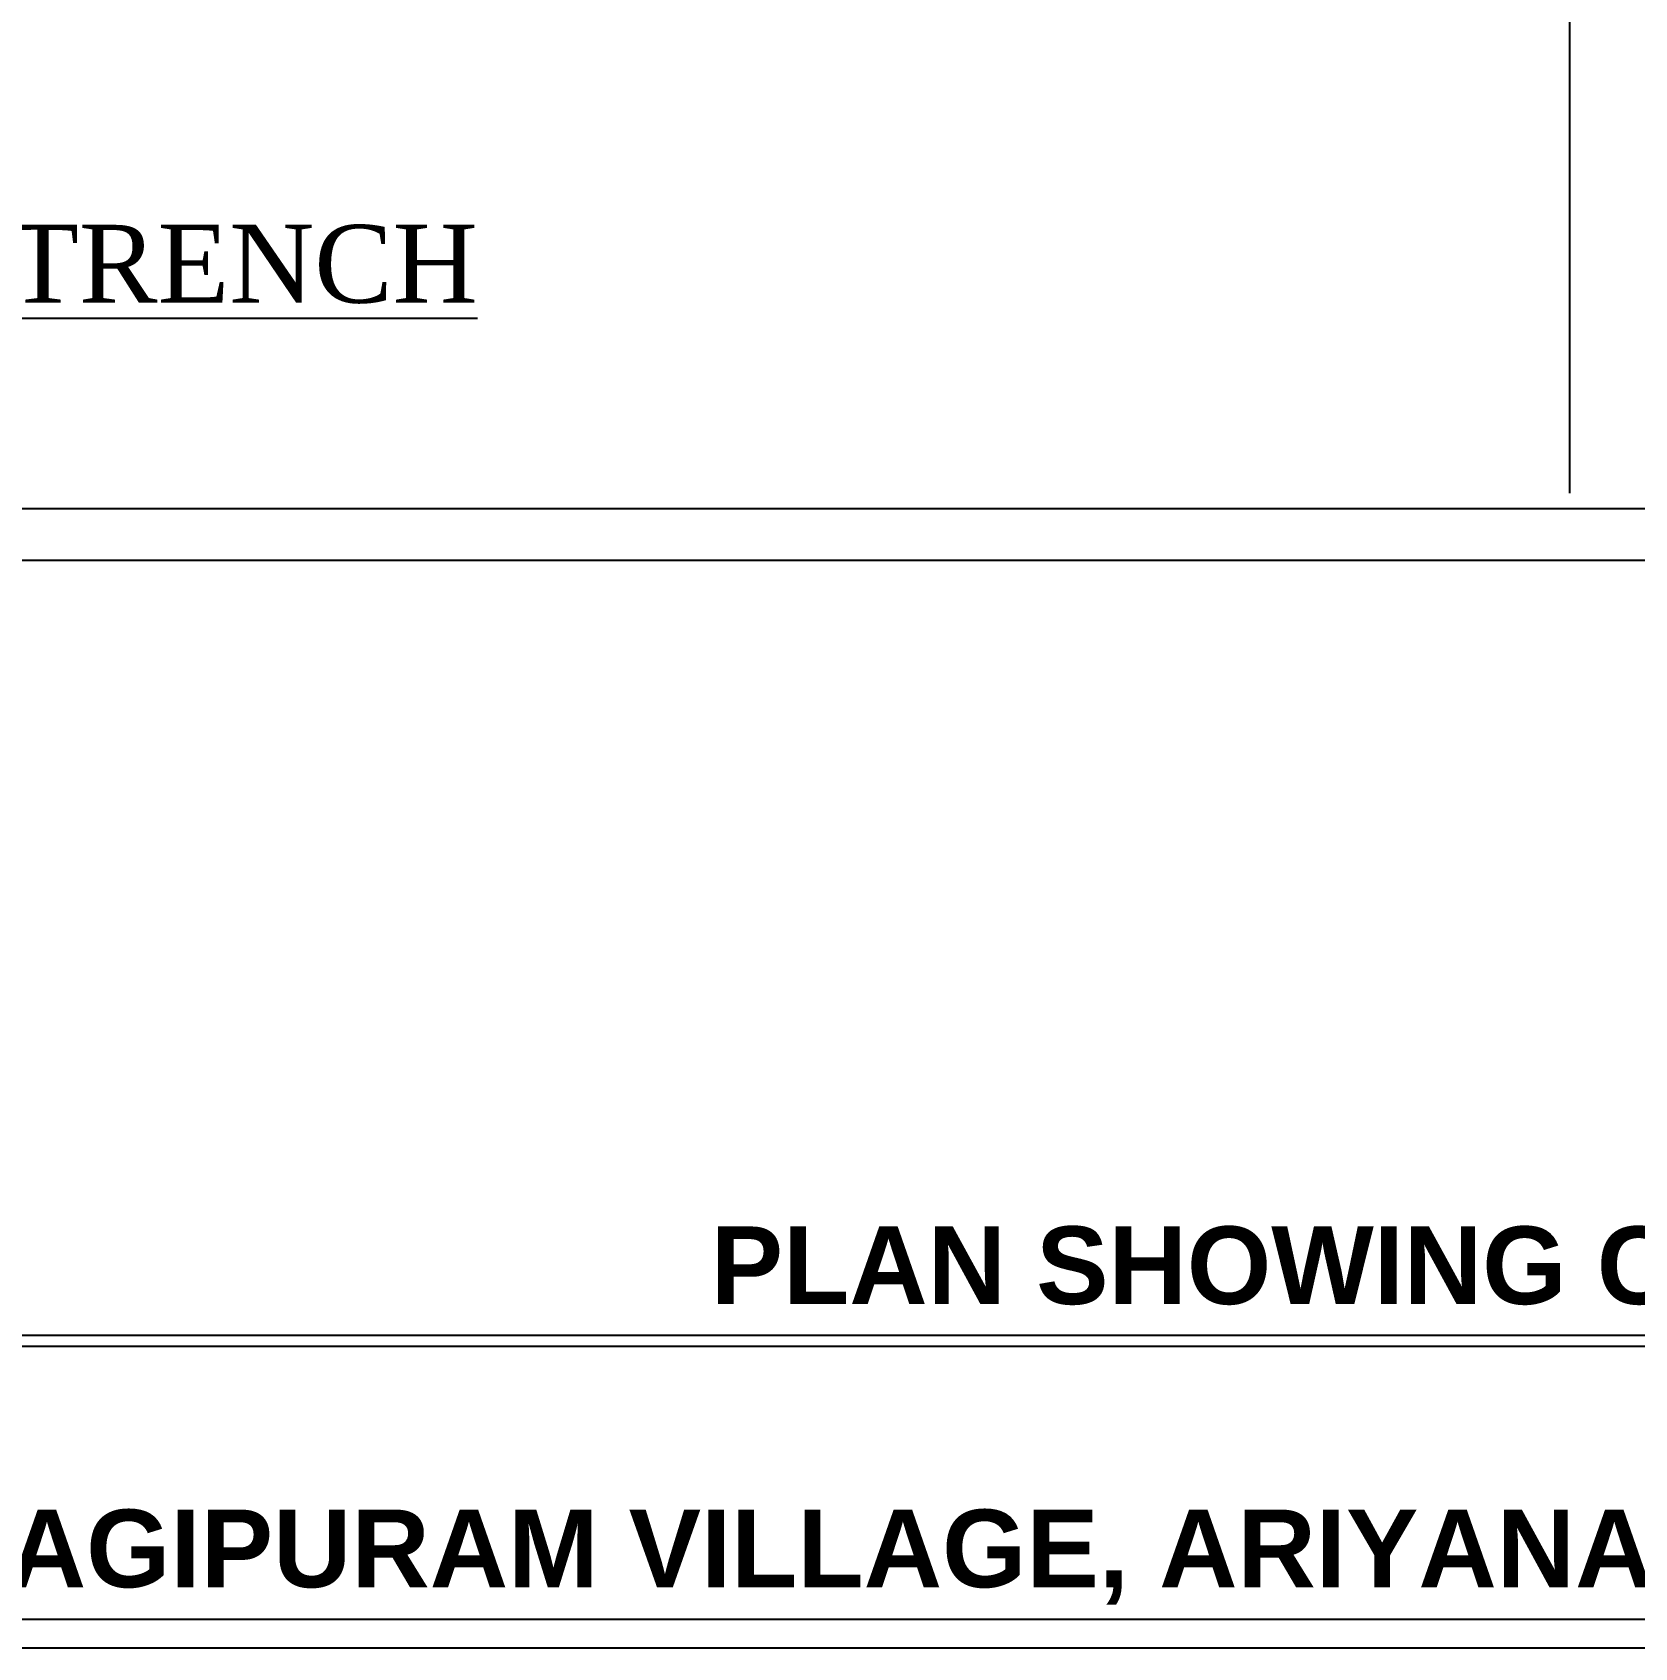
# Model space of a CAD drawing. Header units: metres. Extents: x 0 to 602, y 0 to 196.
# Drawn here: x 407.41 to 413.58, y 70.4 to 76.62 of the extents above; entities that cross this region are included whole.
import ezdxf

# ---------------------------------------------------------------- set-up
doc = ezdxf.new("R2010")
doc.units = ezdxf.units.M
doc.header["$MEASUREMENT"] = 0
doc.styles.add('Ar Bold', font='arialbd.ttf')
doc.styles.add('text - 0.30ht', font='times.ttf', dxfattribs={"height": 0.25})

msp = doc.modelspace()

# ---------------------------------------------------------------- linework, layer by layer
at = {"color": 6}
for p, q in [((413.331, 106.7549), (413.331, 74.8482)), ((400.9278, 71.6047), (434.2737, 71.6047)), ((400.9278, 71.5617), (434.2737, 71.5617)), ((400.7911, 70.5098), (434.2898, 70.5098)), ((400.7911, 70.4003), (434.2865, 70.4003))]:
    msp.add_line(p, q, dxfattribs=at)
at = {"color": 5}
msp.add_line((459.4385, 74.7882), (399.0053, 74.7882), dxfattribs=at)
at = {"color": 8}
msp.add_line((459.6385, 74.5882), (398.8053, 74.5882), dxfattribs=at)

# ---------------------------------------------------------------- texts
for s, height, style, p in [('%%USEPTIC TANK AND TRENCH', 0.3, 'text - 0.30ht', (403.2215, 75.5819)), ('PLAN SHOWING CONSTRUCTION OF "SRI LAKSHMI -   MATRICULATION SCHOOL" BUILDING IN S.NO : 635/4, 635/5,  ', 0.29925, 'Ar Bold', (410.0223, 71.7239)), (' 635/6, 636/1 & 636/2, ARIYANAYAGIPURAM VILLAGE, ARIYANAYAGIPURAM PANCHAYAT, KADAYANALLUR TALUK, TENKASI DISTRICT.', 0.29925, 'Ar Bold', (400.8786, 70.633))]:
    msp.add_text(s, height=height, dxfattribs=dict(style=style)).set_placement(p)

doc.saveas('drawing.dxf')
